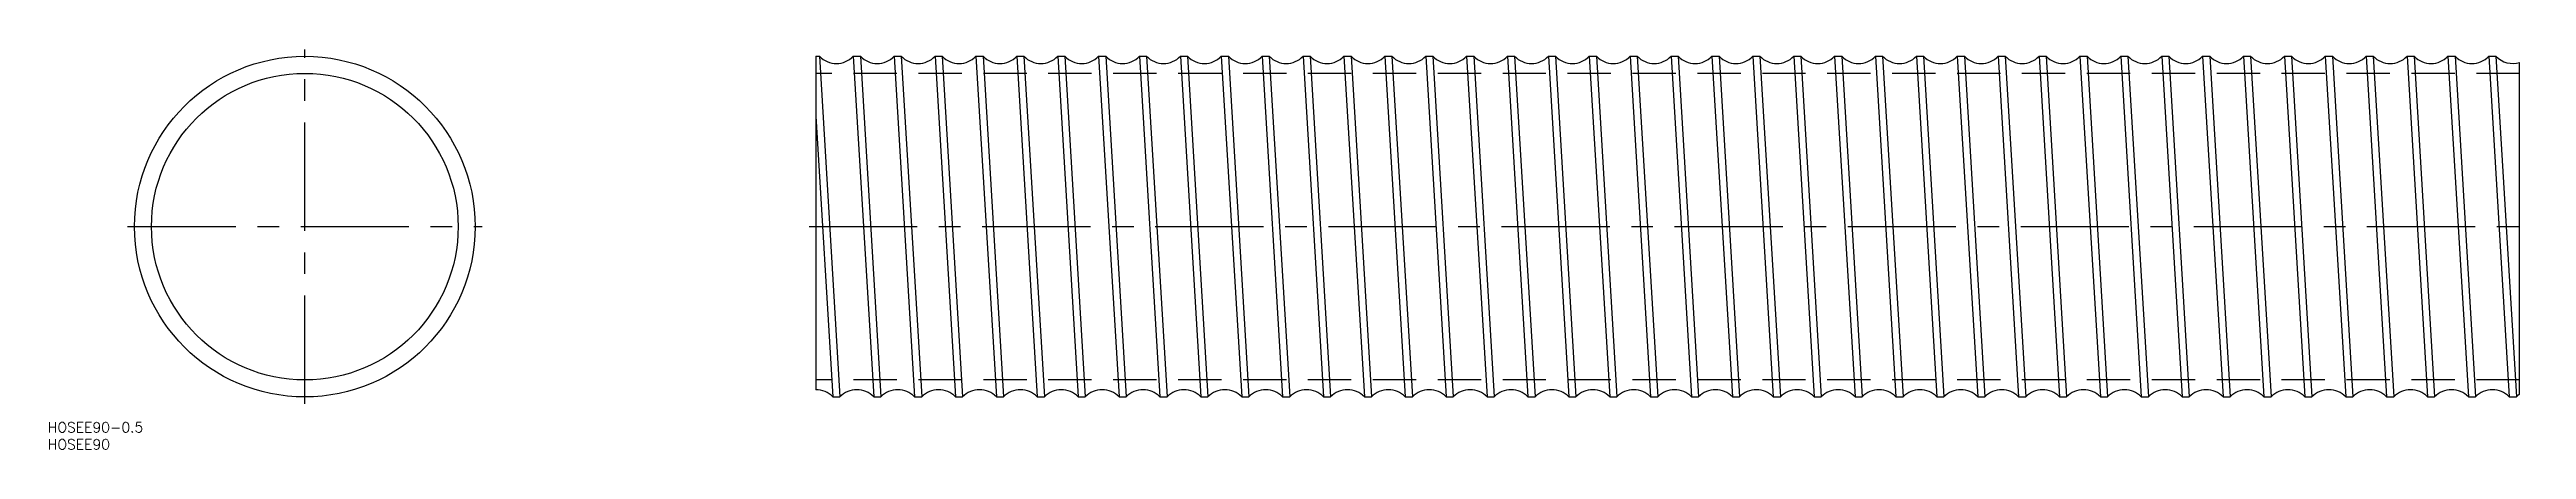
# Model space of a CAD drawing. Extents: x -75 to 652, y -65 to 52.
import ezdxf

# ---------------------------------------------------------------- set-up
doc = ezdxf.new("R2010")
doc.units = 0
doc.linetypes.add('CENTER', pattern=[50.8, 31.75, -6.35, 6.35, -6.35])
doc.linetypes.add('DASHED', pattern=[19.05, 12.7, -6.35])
doc.layers.get('0').update_dxf_attribs({"linetype": 'CONTINUOUS'})
doc.layers.add('CENTER', color=1, linetype='CENTER')
doc.styles.get("Standard").update_dxf_attribs({"font": 'txt.shx', "height": 3, "bigfont": 'bigfont.shx'})

msp = doc.modelspace()

# ---------------------------------------------------------------- linework, layer by layer
at = {"color": 7, "linetype": 'CONTINUOUS'}
for p, q in [((150, 50), (150, -47.9)), ((150, 50), (151.05, 50)), ((151.05, 50), (157.05, -50)), ((160.95, 50), (166.95, -50)), ((160.95, 50), (163.05, 50)), ((163.05, 50), (169.05, -50)), ((172.95, 50), (178.95, -50)), ((172.95, 50), (175.05, 50)), ((175.05, 50), (181.05, -50)), ((184.95, 50), (190.95, -50)), ((184.95, 50), (187.05, 50)), ((187.05, 50), (193.05, -50)), ((196.95, 50), (202.95, -50)), ((196.95, 50), (199.05, 50)), ((199.05, 50), (205.05, -50)), ((208.95, 50), (214.95, -50)), ((208.95, 50), (211.05, 50)), ((211.05, 50), (217.05, -50)), ((220.95, 50), (226.95, -50)), ((220.95, 50), (223.05, 50)), ((223.05, 50), (229.05, -50)), ((232.95, 50), (238.95, -50)), ((232.95, 50), (235.05, 50)), ((235.05, 50), (241.05, -50)), ((244.95, 50), (250.95, -50)), ((244.95, 50), (247.05, 50)), ((247.05, 50), (253.05, -50)), ((256.95, 50), (262.95, -50)), ((256.95, 50), (259.05, 50)), ((259.05, 50), (265.05, -50)), ((268.95, 50), (274.95, -50)), ((268.95, 50), (271.05, 50)), ((271.05, 50), (277.05, -50)), ((280.95, 50), (286.95, -50)), ((280.95, 50), (283.05, 50)), ((283.05, 50), (289.05, -50)), ((292.95, 50), (298.95, -50)), ((292.95, 50), (295.05, 50)), ((295.05, 50), (301.05, -50)), ((304.95, 50), (310.95, -50)), ((304.95, 50), (307.05, 50)), ((307.05, 50), (313.05, -50)), ((316.95, 50), (322.95, -50)), ((316.95, 50), (319.05, 50)), ((319.05, 50), (325.05, -50)), ((328.95, 50), (334.95, -50)), ((328.95, 50), (331.05, 50)), ((331.05, 50), (337.05, -50)), ((340.95, 50), (346.95, -50)), ((340.95, 50), (343.05, 50)), ((343.05, 50), (349.05, -50)), ((352.95, 50), (358.95, -50)), ((352.95, 50), (355.05, 50)), ((355.05, 50), (361.05, -50)), ((364.95, 50), (370.95, -50)), ((364.95, 50), (367.05, 50)), ((367.05, 50), (373.05, -50)), ((376.95, 50), (382.95, -50)), ((376.95, 50), (379.05, 50)), ((379.05, 50), (385.05, -50)), ((388.95, 50), (394.95, -50)), ((388.95, 50), (391.05, 50)), ((391.05, 50), (397.05, -50)), ((400.95, 50), (406.95, -50)), ((400.95, 50), (403.05, 50)), ((403.05, 50), (409.05, -50)), ((412.95, 50), (418.95, -50)), ((412.95, 50), (415.05, 50)), ((415.05, 50), (421.05, -50)), ((424.95, 50), (430.95, -50)), ((424.95, 50), (427.05, 50)), ((427.05, 50), (433.05, -50)), ((436.95, 50), (442.95, -50)), ((436.95, 50), (439.05, 50)), ((439.05, 50), (445.05, -50)), ((448.95, 50), (454.95, -50)), ((448.95, 50), (451.05, 50)), ((451.05, 50), (457.05, -50)), ((460.95, 50), (466.95, -50)), ((460.95, 50), (463.05, 50)), ((463.05, 50), (469.05, -50)), ((472.95, 50), (478.95, -50)), ((472.95, 50), (475.05, 50)), ((475.05, 50), (481.05, -50)), ((484.95, 50), (490.95, -50)), ((484.95, 50), (487.05, 50)), ((487.05, 50), (493.05, -50)), ((496.95, 50), (502.95, -50)), ((496.95, 50), (499.05, 50)), ((499.05, 50), (505.05, -50)), ((508.95, 50), (514.95, -50)), ((508.95, 50), (511.05, 50)), ((511.05, 50), (517.05, -50)), ((520.95, 50), (526.95, -50)), ((520.95, 50), (523.05, 50)), ((523.05, 50), (529.05, -50)), ((532.95, 50), (538.95, -50)), ((532.95, 50), (535.05, 50)), ((535.05, 50), (541.05, -50)), ((544.95, 50), (550.95, -50)), ((544.95, 50), (547.05, 50)), ((547.05, 50), (553.05, -50)), ((556.95, 50), (562.95, -50)), ((556.95, 50), (559.05, 50)), ((559.05, 50), (565.05, -50)), ((568.95, 50), (574.95, -50)), ((568.95, 50), (571.05, 50)), ((571.05, 50), (577.05, -50)), ((580.95, 50), (586.95, -50)), ((580.95, 50), (583.05, 50)), ((583.05, 50), (589.05, -50)), ((592.95, 50), (595.05, 50)), ((592.95, 50), (598.95, -50)), ((595.05, 50), (601.05, -50)), ((604.95, 50), (610.95, -50)), ((604.95, 50), (607.05, 50)), ((607.05, 50), (613.05, -50)), ((616.95, 50), (622.95, -50)), ((616.95, 50), (619.05, 50)), ((619.05, 50), (625.05, -50)), ((628.95, 50), (634.95, -50)), ((628.95, 50), (631.05, 50)), ((631.05, 50), (637.05, -50)), ((640.95, 50), (646.95, -50)), ((640.95, 50), (643.05, 50)), ((643.05, 50), (649.05, -50)), ((650, -49.18), (650, 48.2)), ((150, 32.47), (154.95, -50)), ((154.95, -50), (157.05, -50)), ((166.95, -50), (169.05, -50)), ((178.95, -50), (181.05, -50)), ((190.95, -50), (193.05, -50)), ((202.95, -50), (205.05, -50)), ((214.95, -50), (217.05, -50)), ((226.95, -50), (229.05, -50)), ((238.95, -50), (241.05, -50)), ((250.95, -50), (253.05, -50)), ((262.95, -50), (265.05, -50)), ((274.95, -50), (277.05, -50)), ((286.95, -50), (289.05, -50)), ((298.95, -50), (301.05, -50)), ((310.95, -50), (313.05, -50)), ((322.95, -50), (325.05, -50)), ((334.95, -50), (337.05, -50)), ((346.95, -50), (349.05, -50)), ((358.95, -50), (361.05, -50)), ((370.95, -50), (373.05, -50)), ((382.95, -50), (385.05, -50)), ((394.95, -50), (397.05, -50)), ((406.95, -50), (409.05, -50)), ((418.95, -50), (421.05, -50)), ((430.95, -50), (433.05, -50)), ((442.95, -50), (445.05, -50)), ((454.95, -50), (457.05, -50)), ((466.95, -50), (469.05, -50)), ((478.95, -50), (481.05, -50)), ((490.95, -50), (493.05, -50)), ((502.95, -50), (505.05, -50)), ((514.95, -50), (517.05, -50)), ((526.95, -50), (529.05, -50)), ((538.95, -50), (541.05, -50)), ((550.95, -50), (553.05, -50)), ((562.95, -50), (565.05, -50)), ((574.95, -50), (577.05, -50)), ((586.95, -50), (589.05, -50)), ((598.95, -50), (601.05, -50)), ((610.95, -50), (613.05, -50)), ((622.95, -50), (625.05, -50)), ((634.95, -50), (637.05, -50)), ((646.95, -50), (649.05, -50))]:
    msp.add_line(p, q, dxfattribs=at)
at = {"color": 3, "linetype": 'DASHED'}
for p, q in [((650, 45), (150, 45)), ((650, -45), (150, -45))]:
    msp.add_line(p, q, dxfattribs=at)
at = {"color": 7, "linetype": 'CONTINUOUS'}
for radius in [50, 45]:
    msp.add_circle((0, 0), radius, dxfattribs=at)
for centre, start, end in [((156, 54.78), 223.98419, 316.01581), ((168, 54.78), 223.98419, 316.01581), ((180, 54.78), 223.98419, 316.01581), ((192, 54.78), 223.98419, 316.01581), ((204, 54.78), 223.98419, 316.01581), ((216, 54.78), 223.98419, 316.01581), ((228, 54.78), 223.98419, 316.01581), ((240, 54.78), 223.98419, 316.01581), ((252, 54.78), 223.98419, 316.01581), ((264, 54.78), 223.98419, 316.01581), ((276, 54.78), 223.98419, 316.01581), ((288, 54.78), 223.98419, 316.01581), ((300, 54.78), 223.98419, 316.01581), ((312, 54.78), 223.98419, 316.01581), ((324, 54.78), 223.98419, 316.01581), ((336, 54.78), 223.98419, 316.01581), ((348, 54.78), 223.98419, 316.01581), ((360, 54.78), 223.98419, 316.01581), ((372, 54.78), 223.98419, 316.01581), ((384, 54.78), 223.98419, 316.01581), ((396, 54.78), 223.98419, 316.01581), ((408, 54.78), 223.98419, 316.01581), ((420, 54.78), 223.98419, 316.01581), ((432, 54.78), 223.98419, 316.01581), ((444, 54.78), 223.98419, 316.01581), ((456, 54.78), 223.98419, 316.01581), ((468, 54.78), 223.98419, 316.01581), ((480, 54.78), 223.98419, 316.01581), ((492, 54.78), 223.98419, 316.01581), ((504, 54.78), 223.98419, 316.01581), ((516, 54.78), 223.98419, 316.01581), ((528, 54.78), 223.98419, 316.01581), ((540, 54.78), 223.98419, 316.01581), ((552, 54.78), 223.98419, 316.01581), ((564, 54.78), 223.98419, 316.01581), ((576, 54.78), 223.98419, 316.01581), ((588, 54.78), 223.98419, 316.01581), ((600, 54.78), 223.98419, 316.01581), ((612, 54.78), 223.98419, 316.01581), ((624, 54.78), 223.98419, 316.01581), ((636, 54.78), 223.98419, 316.01581), ((648, 54.78), 223.98419, 286.9077), ((150, -54.78), 43.98419, 90), ((162, -54.78), 43.98419, 136.01581), ((174, -54.78), 43.98419, 136.01581), ((186, -54.78), 43.98419, 136.01581), ((198, -54.78), 43.98419, 136.01581), ((210, -54.78), 43.98419, 136.01581), ((222, -54.78), 43.98419, 136.01581), ((234, -54.78), 43.98419, 136.01581), ((246, -54.78), 43.98419, 136.01581), ((258, -54.78), 43.98419, 136.01581), ((270, -54.78), 43.98419, 136.01581), ((282, -54.78), 43.98419, 136.01581), ((294, -54.78), 43.98419, 136.01581), ((306, -54.78), 43.98419, 136.01581), ((318, -54.78), 43.98419, 136.01581), ((330, -54.78), 43.98419, 136.01581), ((342, -54.78), 43.98419, 136.01581), ((354, -54.78), 43.98419, 136.01581), ((366, -54.78), 43.98419, 136.01581), ((378, -54.78), 43.98419, 136.01581), ((390, -54.78), 43.98419, 136.01581), ((402, -54.78), 43.98419, 136.01581), ((414, -54.78), 43.98419, 136.01581), ((426, -54.78), 43.98419, 136.01581), ((438, -54.78), 43.98419, 136.01581), ((450, -54.78), 43.98419, 136.01581), ((462, -54.78), 43.98419, 136.01581), ((474, -54.78), 43.98419, 136.01581), ((486, -54.78), 43.98419, 136.01581), ((498, -54.78), 43.98419, 136.01581), ((510, -54.78), 43.98419, 136.01581), ((522, -54.78), 43.98419, 136.01581), ((534, -54.78), 43.98419, 136.01581), ((546, -54.78), 43.98419, 136.01581), ((558, -54.78), 43.98419, 136.01581), ((570, -54.78), 43.98419, 136.01581), ((582, -54.78), 43.98419, 136.01581), ((594, -54.78), 43.98419, 136.01581), ((606, -54.78), 43.98419, 136.01581), ((618, -54.78), 43.98419, 136.01581), ((630, -54.78), 43.98419, 136.01581), ((642, -54.78), 43.98419, 136.01581), ((654, -54.78), 125.56748, 136.01581)]:
    msp.add_arc(centre, 6.88, start, end, dxfattribs=at)
at = {"layer": 'CENTER', "color": 1, "linetype": 'CENTER'}
for p, q in [((0, -52), (0, 52)), ((-52, 0), (52, 0)), ((148, 0), (652, 0))]:
    msp.add_line(p, q, dxfattribs=at)

# ---------------------------------------------------------------- texts
at = {"color": 7, "linetype": 'CONTINUOUS'}
for s, p in [('HOSEE90-0.5', (-75.44, -60.43)), ('HOSEE90', (-75.44, -65.43))]:
    msp.add_text(s, height=3, dxfattribs=at).set_placement(p)

doc.saveas('drawing.dxf')
